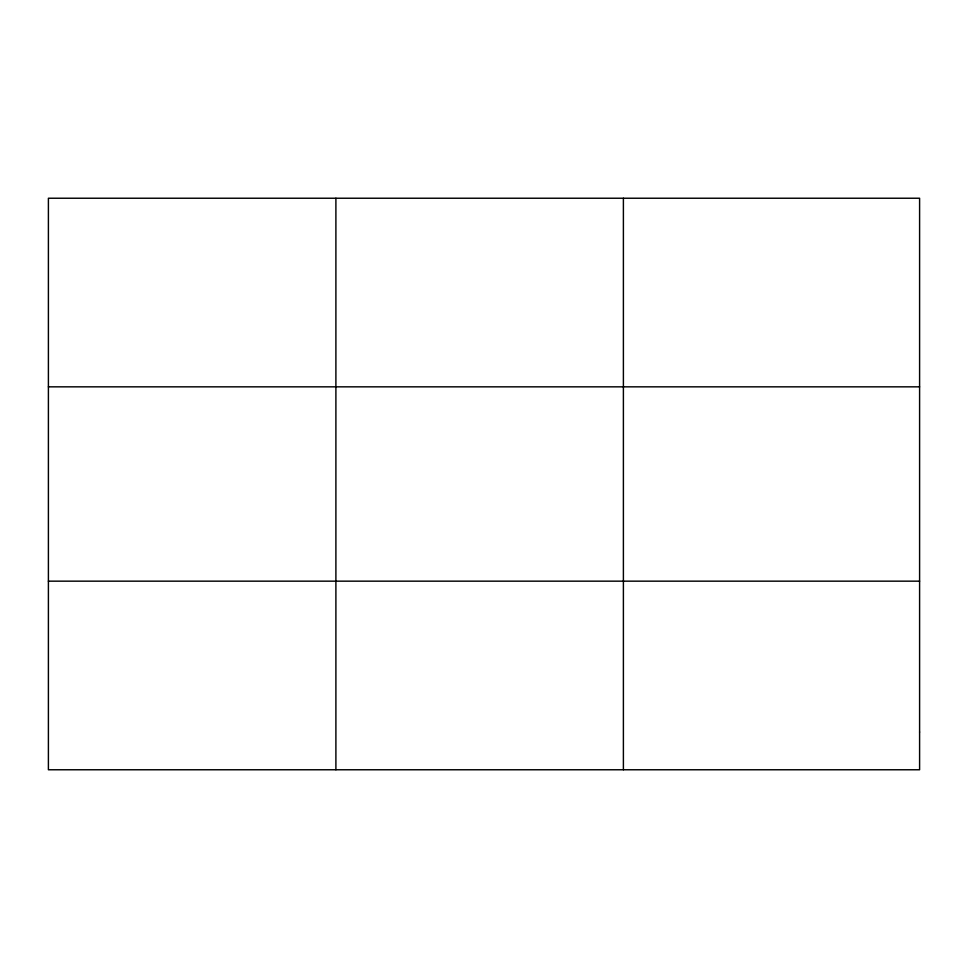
<?xml version="1.0" encoding="UTF-8"?>
<svg xmlns="http://www.w3.org/2000/svg" width="968" height="968" viewBox="0 0 968 968"><rect width="100%" height="100%" fill="white"/><g stroke="black" fill="none" stroke-linecap="round" stroke-linejoin="round"><path stroke-width="1.45" d="M335.896 769.766L335.896 198.234M623.392 769.766L623.392 198.234M48.4 386.837L919.6 386.837M48.4 581.163L919.6 581.163M919.6 732.05L919.6 769.766L48.4 769.766L48.4 198.234L919.6 198.234L919.6 732.05"/></g></svg>
